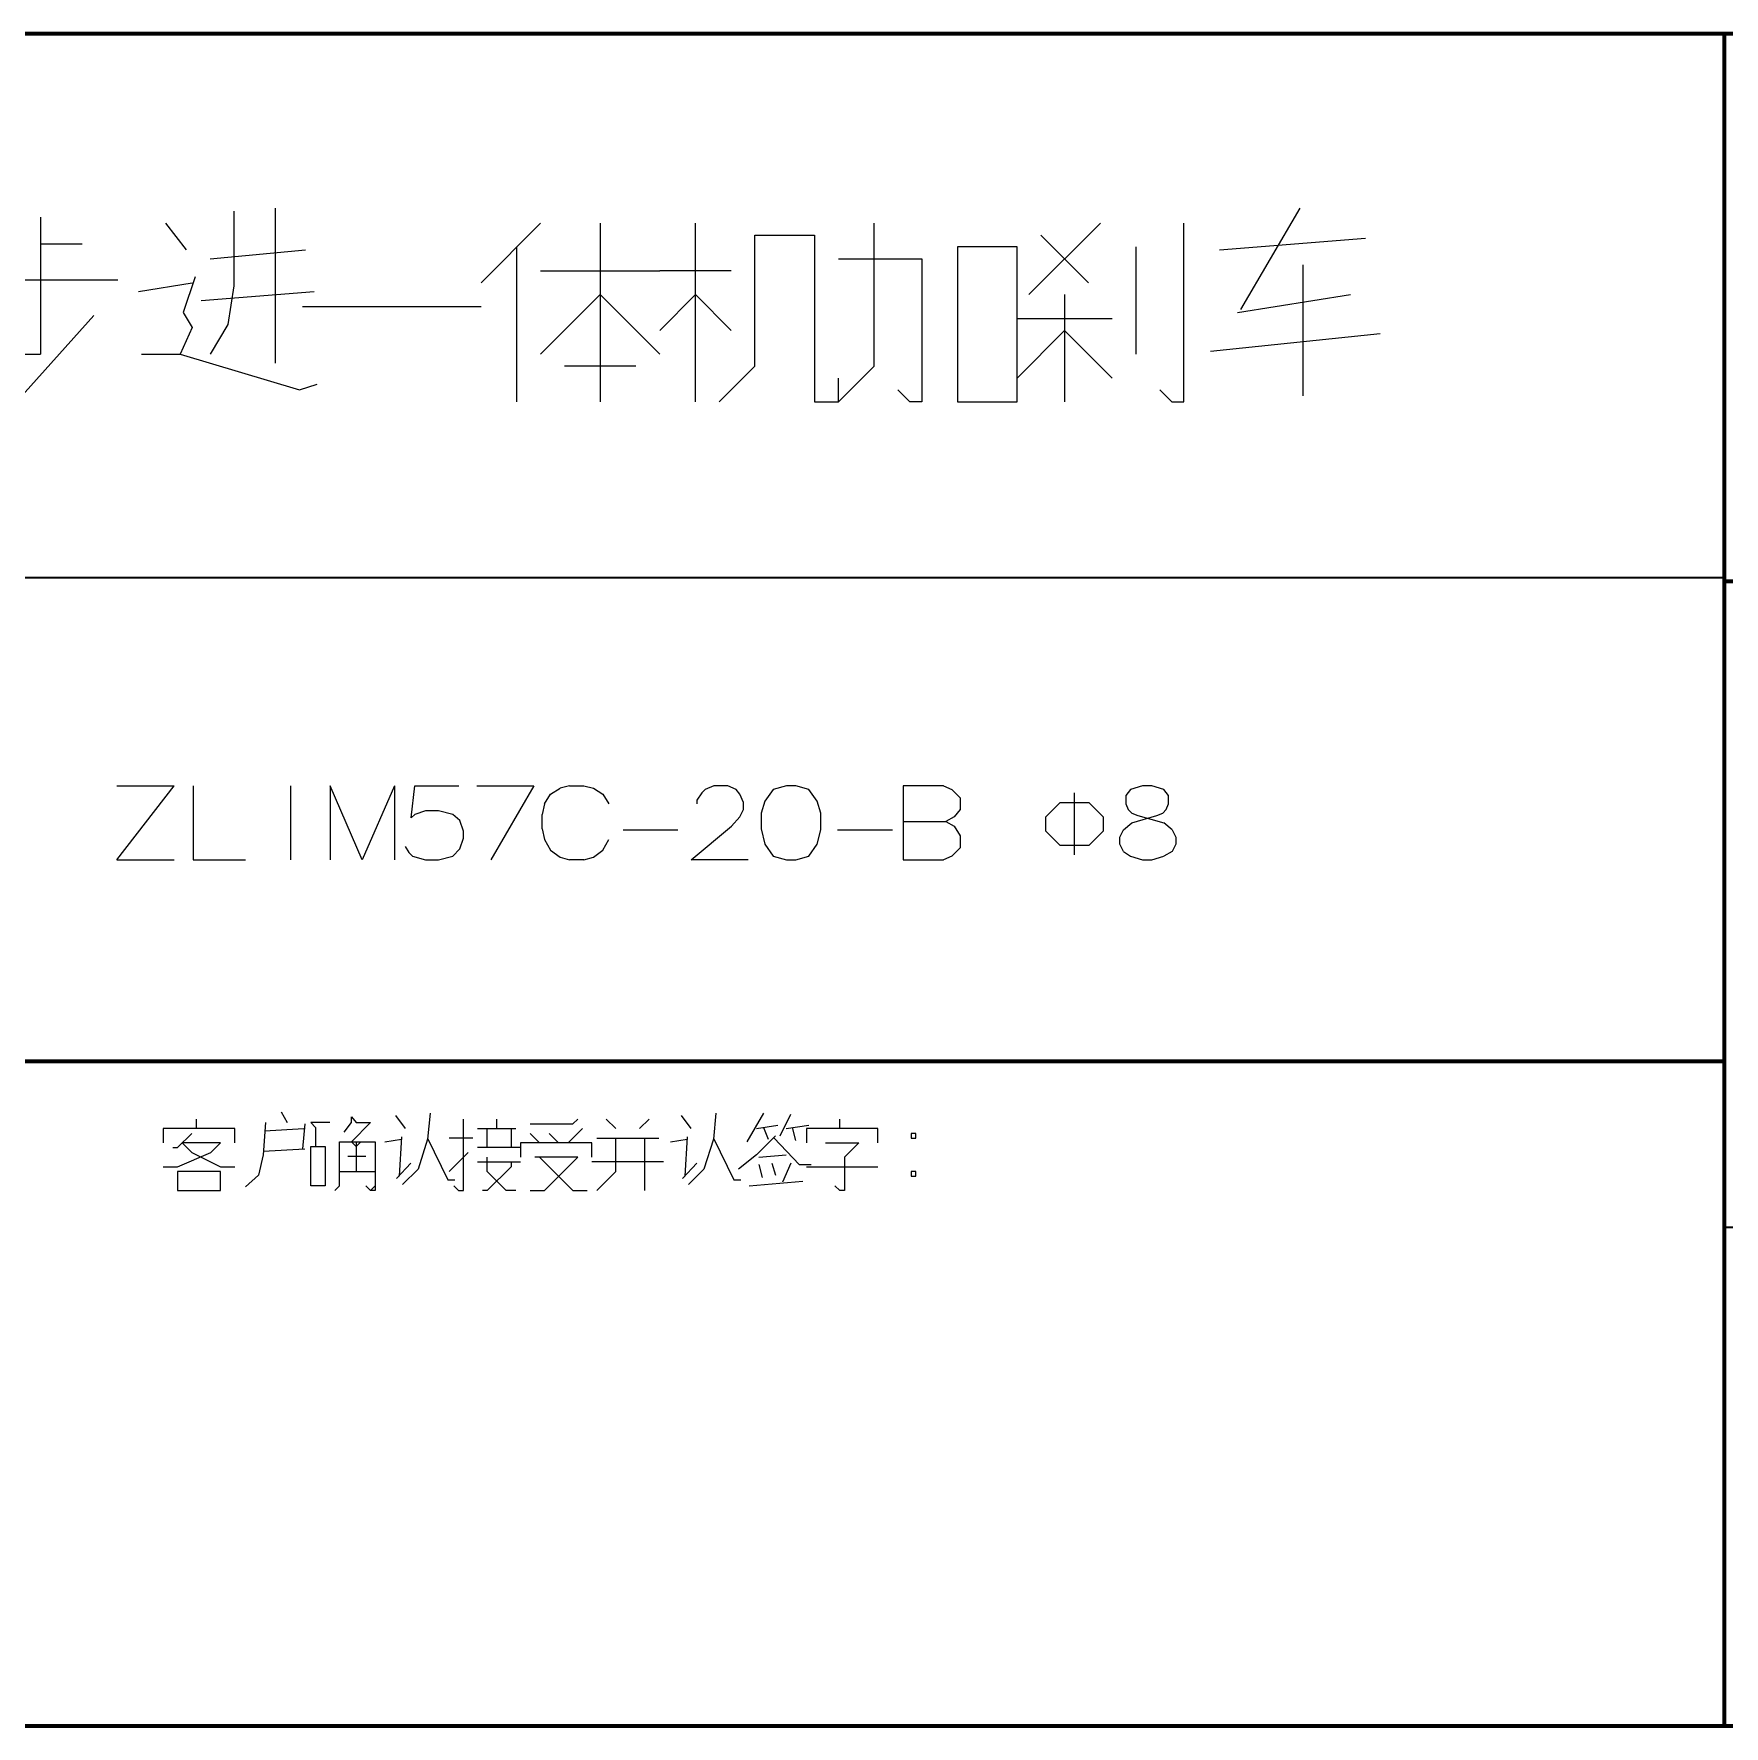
# Model space of a CAD drawing. Extents: x 2 to 295, y 3 to 209.
# Drawn here: x 186.32 to 232.1, y 5.1 to 50.92 of the extents above; entities that cross this region are included whole.
import ezdxf

# ---------------------------------------------------------------- set-up
doc = ezdxf.new("R2010")
doc.units = 0

msp = doc.modelspace()

# ---------------------------------------------------------------- linework, layer by layer
at = {"color": 7, "lineweight": 70}
for p, q in [((292.1, 50.917), (112.1, 50.917)), ((232.1, 50.917), (232.1, 5.1)), ((232.1, 36.1), (292.1, 36.1)), ((172.1, 23.1), (232.1, 23.1)), ((292.1, 5.1), (112.1, 5.1))]:
    msp.add_line(p, q, dxfattribs=at)
at = {"color": 7, "lineweight": 35}
for p, q in [((232.1, 36.193), (172.1, 36.193)), ((232.098, 18.612), (254.452, 18.612))]:
    msp.add_line(p, q, dxfattribs=at)
at = {"color": 7, "lineweight": 13}
for points in [[(186.497, 45.953), (186.497, 42.244)], [(191.739, 46.115), (191.739, 44.099), (191.577, 43.05), (191.093, 42.244)], [(192.868, 42.002), (192.868, 44.099), (192.868, 46.195)], [(220.609, 46.195), (218.997, 43.453)], [(189.884, 45.792), (190.448, 45.066)], [(200.045, 45.792), (198.432, 44.179)], [(201.658, 45.792), (201.658, 40.953)], [(204.238, 40.953), (204.238, 45.792)], [(204.884, 40.953), (205.851, 41.921), (205.851, 45.47), (207.464, 45.47), (207.464, 40.953), (208.109, 40.953), (208.109, 41.599)], [(208.109, 40.953), (209.077, 41.921), (209.077, 45.792)], [(215.206, 45.792), (213.271, 43.857)], [(213.593, 45.47), (214.884, 44.179)], [(216.819, 41.276), (217.142, 40.953), (217.464, 40.953), (217.464, 45.792)], [(218.432, 45.066), (222.384, 45.389)], [(186.497, 45.228), (187.626, 45.228)], [(191.093, 44.824), (193.674, 45.066)], [(199.4, 40.953), (199.4, 45.147)], [(216.174, 42.244), (216.174, 45.147)], [(200.045, 44.502), (203.271, 44.502)], [(205.206, 44.502), (203.271, 44.502)], [(208.109, 44.824), (210.368, 44.824), (210.368, 40.953), (210.045, 40.953), (209.722, 41.276)], [(220.69, 44.663), (220.69, 41.115)], [(184.239, 44.26), (188.593, 44.26)], [(189.158, 43.937), (190.609, 44.179)], [(190.69, 44.341), (190.368, 43.373)], [(190.851, 43.695), (193.916, 43.937)], [(193.593, 43.534), (198.432, 43.534)], [(200.045, 42.244), (201.658, 43.857), (203.271, 42.244)], [(203.271, 42.889), (204.238, 43.857), (205.206, 42.889)], [(214.238, 43.857), (214.238, 40.953)], [(218.916, 43.373), (221.98, 43.857)], [(187.948, 43.292), (185.851, 40.953), (184.561, 40.953)], [(190.368, 43.373), (190.609, 42.97)], [(212.948, 43.212), (215.529, 43.212)], [(190.609, 42.97), (190.287, 42.244)], [(212.948, 41.599), (214.238, 42.889), (215.529, 41.599)], [(218.19, 42.324), (222.787, 42.808)], [(185.529, 42.566), (185.851, 42.244), (186.497, 42.244)], [(189.239, 42.244), (190.287, 42.244)], [(190.287, 42.244), (193.513, 41.276)], [(202.626, 41.921), (200.69, 41.921)], [(193.513, 41.276), (193.997, 41.437)], [(188.571, 30.559), (190.119, 30.559)], [(188.571, 28.559), (190.119, 30.559)], [(190.635, 30.559), (190.635, 28.559), (192.054, 28.559)], [(193.28, 28.559), (193.28, 30.559)], [(196.087, 30.559), (195.216, 28.559), (194.345, 30.559), (194.345, 28.559)], [(196.087, 30.559), (196.087, 28.559)], [(196.377, 28.913), (196.474, 28.752), (196.571, 28.655), (196.925, 28.559), (197.28, 28.559), (197.667, 28.655), (197.861, 28.849), (197.958, 29.139), (197.958, 29.333), (197.861, 29.623), (197.667, 29.784), (197.28, 29.881), (196.925, 29.881), (196.635, 29.784), (196.538, 29.688), (196.635, 30.559), (197.829, 30.559)], [(198.313, 30.559), (199.861, 30.559), (198.7, 28.559)], [(200.151, 30.075), (200.313, 30.333)], [(200.313, 30.333), (200.571, 30.494)], [(200.829, 30.559), (200.571, 30.494)], [(200.829, 30.559), (201.216, 30.559)], [(201.216, 30.559), (201.474, 30.494), (201.732, 30.333), (201.893, 30.075)], [(205.667, 28.559), (204.119, 28.559), (205.216, 29.462), (205.442, 29.72), (205.538, 29.913), (205.538, 30.107), (205.442, 30.333), (205.345, 30.462), (205.119, 30.559), (204.732, 30.559), (204.506, 30.462), (204.409, 30.365), (204.28, 30.171), (204.28, 30.075)], [(210.958, 30.559), (209.861, 30.559)], [(209.861, 30.559), (209.861, 28.559)], [(210.958, 30.559), (211.184, 30.462), (211.409, 30.236), (211.409, 29.913), (211.248, 29.72), (211.022, 29.591), (211.248, 29.462), (211.409, 29.204), (211.409, 28.881), (211.184, 28.655), (210.958, 28.559)], [(214.506, 28.688), (214.506, 30.365)], [(215.829, 28.784), (215.732, 28.978), (215.732, 29.171), (215.829, 29.365), (216.054, 29.559), (216.732, 29.752), (216.893, 29.817), (216.99, 29.913), (217.054, 30.075), (217.054, 30.3), (216.925, 30.462)], [(216.022, 30.462), (215.893, 30.3), (215.893, 30.075), (215.958, 29.913), (216.054, 29.817), (216.216, 29.752), (216.925, 29.559)], [(216.925, 30.462), (216.603, 30.559), (216.345, 30.559), (216.022, 30.462)], [(200.151, 30.075), (200.087, 29.784)], [(200.087, 29.397), (200.087, 29.784)], [(200.087, 29.397), (200.151, 29.107)], [(202.28, 29.365), (203.764, 29.365)], [(208.087, 29.365), (209.571, 29.365)], [(209.861, 29.591), (211.022, 29.591)], [(217.151, 29.365), (216.925, 29.559)], [(217.151, 29.365), (217.248, 29.171), (217.248, 28.978), (217.151, 28.784), (216.925, 28.655)], [(200.151, 29.107), (200.313, 28.817)], [(201.216, 28.559), (201.474, 28.623), (201.732, 28.817), (201.893, 29.107)], [(188.571, 28.559), (190.119, 28.559)], [(200.313, 28.817), (200.571, 28.623)], [(200.571, 28.623), (200.829, 28.559)], [(201.216, 28.559), (200.829, 28.559)], [(209.861, 28.559), (210.958, 28.559)], [(215.829, 28.784), (216.022, 28.655), (216.345, 28.559), (216.603, 28.559), (216.925, 28.655)], [(190.726, 21.278), (190.726, 21.536)], [(193.017, 21.73), (193.178, 21.439)], [(194.726, 21.181), (194.92, 21.439), (194.92, 21.601), (195.049, 21.439), (195.436, 21.439), (194.92, 20.923), (195.049, 20.794), (195.178, 20.923)], [(196.113, 21.633), (196.372, 21.278)], [(197.049, 21.698), (196.984, 20.988)], [(197.694, 19.73), (197.823, 19.601), (197.952, 19.601), (197.952, 21.536)], [(198.855, 21.278), (198.855, 21.536)], [(199.759, 21.407), (200.92, 21.407), (201.049, 21.536)], [(202.081, 21.278), (201.823, 21.536)], [(202.984, 21.536), (202.726, 21.278)], [(203.855, 21.633), (204.113, 21.278)], [(204.791, 21.698), (204.726, 20.988)], [(206.081, 21.698), (205.63, 20.923)], [(206.533, 21.085), (206.823, 21.665)], [(208.146, 21.278), (208.146, 21.536)], [(191.759, 20.891), (191.759, 21.278), (189.823, 21.278), (189.823, 20.891)], [(190.081, 20.762), (190.21, 20.762), (190.597, 21.149)], [(192.597, 21.439), (192.533, 20.568)], [(192.565, 21.214), (193.63, 21.278)], [(193.662, 21.407), (193.597, 20.73)], [(194.339, 21.439), (193.823, 21.439), (193.952, 21.31), (193.952, 20.794)], [(198.339, 21.278), (199.372, 21.278)], [(198.597, 20.762), (198.597, 21.278)], [(199.243, 21.278), (199.243, 20.762)], [(200.017, 20.891), (199.759, 21.149)], [(200.533, 20.891), (200.275, 21.149)], [(201.178, 21.278), (200.791, 20.891)], [(205.888, 21.278), (206.468, 21.375)], [(206.404, 21.085), (205.888, 20.568)], [(206.081, 21.31), (206.21, 20.988)], [(206.694, 21.278), (207.307, 21.375)], [(206.855, 21.31), (206.952, 20.956)], [(209.178, 20.891), (209.178, 21.278), (207.243, 21.278), (207.243, 20.891)], [(189.823, 20.246), (190.21, 20.246), (191.113, 20.633), (191.372, 20.891), (190.339, 20.891), (190.597, 20.633), (191.372, 20.246), (191.759, 20.246)], [(192.533, 20.665), (193.662, 20.73)], [(194.468, 19.601), (194.597, 19.73), (194.597, 20.923), (195.565, 20.923), (195.565, 19.601), (195.436, 19.601)], [(195.049, 20.923), (195.049, 20.117)], [(195.823, 20.923), (196.275, 20.988)], [(196.275, 21.052), (196.21, 19.988)], [(196.984, 20.988), (196.726, 20.181)], [(196.984, 21.02), (197.533, 19.891)], [(198.21, 21.02), (197.565, 21.02)], [(198.081, 20.633), (197.565, 20.117)], [(199.501, 20.762), (198.339, 20.762)], [(201.436, 20.504), (201.436, 20.891), (199.501, 20.891), (199.501, 20.504)], [(201.565, 19.601), (202.081, 20.117), (202.081, 21.02)], [(201.565, 21.02), (203.243, 21.02)], [(202.855, 21.02), (202.855, 19.601)], [(203.565, 20.923), (204.017, 20.988)], [(204.017, 21.052), (203.952, 19.988)], [(204.726, 20.988), (204.468, 20.181)], [(204.726, 21.02), (205.275, 19.891)], [(206.372, 21.02), (207.049, 20.31)], [(207.759, 20.891), (208.662, 20.891), (208.275, 20.504), (208.275, 19.601), (208.146, 19.601), (208.017, 19.73)], [(192.533, 20.568), (192.404, 20.02)], [(194.823, 20.536), (195.307, 20.536)], [(196.146, 19.923), (196.533, 20.343)], [(196.726, 20.181), (196.307, 19.762)], [(198.339, 20.375), (199.501, 20.375)], [(199.243, 20.375), (199.243, 20.246), (198.597, 19.601), (198.468, 19.601)], [(199.372, 19.601), (199.113, 19.601), (198.597, 20.117), (198.597, 20.504)], [(199.759, 19.601), (200.146, 19.601), (201.049, 20.504), (199.888, 20.504)], [(200.017, 20.504), (200.92, 19.601), (201.307, 19.601)], [(203.372, 20.375), (201.436, 20.375)], [(203.888, 19.923), (204.275, 20.343)], [(204.468, 20.181), (204.049, 19.762)], [(205.888, 20.568), (205.404, 20.181)], [(205.952, 20.504), (206.694, 20.568)], [(205.952, 20.31), (206.049, 19.956)], [(206.307, 20.343), (206.404, 20.02)], [(206.823, 20.343), (206.597, 19.827)], [(207.049, 20.31), (207.372, 20.31)], [(207.243, 20.246), (209.178, 20.246)], [(192.404, 20.02), (192.049, 19.698)], [(194.597, 20.117), (195.565, 20.117)], [(195.307, 19.73), (195.436, 19.601), (195.565, 19.73)], [(197.533, 19.891), (197.726, 19.891)], [(205.275, 19.891), (205.468, 19.891)], [(205.694, 19.73), (207.146, 19.859)]]:
    msp.add_lwpolyline(points, dxfattribs=at)
for points in [[(211.335, 40.953), (212.948, 40.953), (212.948, 45.147), (211.335, 45.147)], [(206.7, 30.559), (206.345, 30.462), (206.119, 30.139), (206.022, 29.817), (206.022, 29.397), (206.119, 28.978), (206.345, 28.655), (206.7, 28.559), (206.958, 28.559), (207.313, 28.655), (207.538, 28.978), (207.635, 29.365), (207.635, 29.817), (207.538, 30.139), (207.313, 30.462), (206.958, 30.559)], [(214.893, 30.107), (215.28, 29.72), (215.28, 29.333), (214.893, 28.946), (214.119, 28.946), (213.732, 29.333), (213.732, 29.72), (214.119, 30.107)], [(210.081, 21.02), (210.21, 21.02), (210.21, 21.149), (210.081, 21.149)], [(193.823, 20.794), (194.21, 20.794), (194.21, 19.73), (193.823, 19.73)], [(190.21, 20.117), (190.21, 19.601), (191.372, 19.601), (191.372, 20.117)], [(210.081, 19.988), (210.21, 19.988), (210.21, 20.117), (210.081, 20.117)]]:
    msp.add_lwpolyline(points, close=True, dxfattribs=at)

doc.saveas('drawing.dxf')
